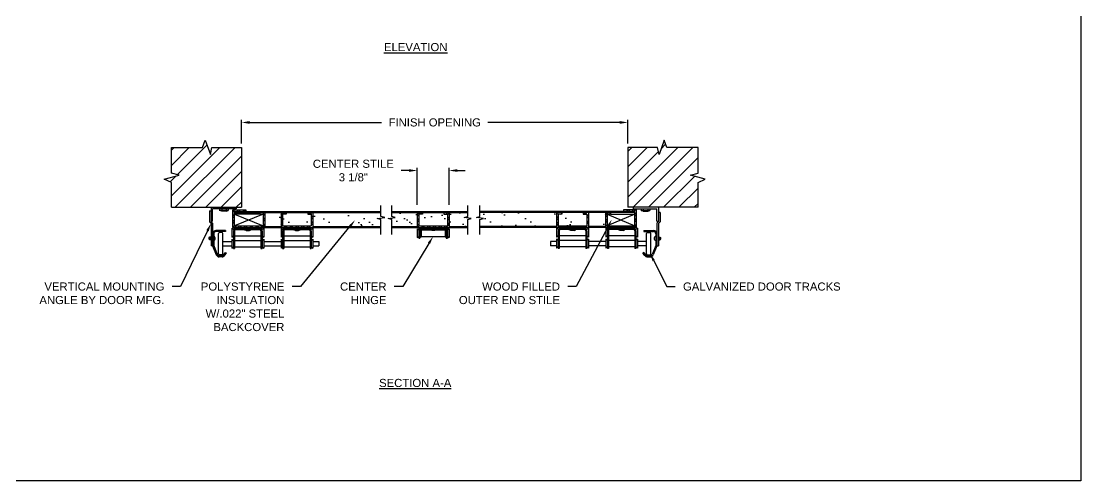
# Model space of a CAD drawing. Header units: inches. Extents: x 168.8 to 189.1, y 234.4 to 247.7.
# Drawn here: x 176.78 to 189.06, y 234.45 to 239.77 of the extents above; entities that cross this region are included whole.
import ezdxf
from ezdxf import colors
from ezdxf.entities.mleader import LeaderData, LeaderLine
from ezdxf.math import Vec2, Vec3

# ---------------------------------------------------------------- set-up
doc = ezdxf.new("R2010")
doc.units = ezdxf.units.IN
doc.header["$LTSCALE"] = 0.25
doc.header["$MEASUREMENT"] = 0
doc.layers.add('429 - NO WINDOW', color=7, linetype='Continuous')
doc.layers.add('ANNOTATIONS', color=1, linetype='Continuous')
doc.styles.add('ARIAL', font='arial.ttf', dxfattribs={"height": 0.09375})
doc.dimstyles.new('STANDARD$0', dxfattribs={"dimtxt": 0.09375, "dimasz": 0.09375, "dimexe": 0.03125, "dimexo": 0.046875, "dimgap": 0.09, "dimtad": 0, "dimtih": 1, "dimtoh": 1, "dimdec": 4, "dimzin": 0, "dimdsep": 46, "dimtxsty": 'ARIAL', "dimcen": 0.09, "dimadec": 0, "dimazin": 0, "dimtfac": 1, "dimtdec": 4, "dimtofl": 0, "dimtmove": 0, "dimatfit": 1, "dimfxl": 1, "dimtolj": 1, "dimtzin": 0, "dimarcsym": 0})

# ---------------------------------------------------------------- blocks, each defined once
blk = doc.blocks.new('*D4')
at = {"layer": 'ANNOTATIONS', "color": 0, "lineweight": -2, "transparency": 16777216}
for p, q in [((179.338, 238.353), (179.338, 238.626)), ((183.812, 238.353), (183.812, 238.626)), ((179.431, 238.595), (180.959, 238.595)), ((183.718, 238.595), (182.19, 238.595))]:
    blk.add_line(p, q, dxfattribs=at)
at = {"layer": 'ANNOTATIONS', "color": 0, "transparency": 16777216}
for points in [[(179.431, 238.611), (179.431, 238.579), (179.338, 238.595)], [(183.718, 238.611), (183.718, 238.579), (183.812, 238.595)]]:
    blk.add_solid(points, dxfattribs=at)
at = {"layer": 'defpoints', "color": 0, "transparency": 16777216}
for p in [(183.812, 238.595), (179.338, 238.306), (183.812, 238.306)]:
    blk.add_point(p, dxfattribs=at)
at = {"layer": 'ANNOTATIONS', "color": 0, "transparency": 16777216, "insert": (181.575, 238.595), "char_height": 0.09375, "attachment_point": 5, "style": 'ARIAL'}
blk.add_mtext('\\A1;FINISH OPENING', dxfattribs=at)
blk = doc.blocks.new('*D5')
at = {"layer": 'ANNOTATIONS', "color": 0, "lineweight": -2, "transparency": 16777216}
for p, q in [((181.278, 238.038), (181.185, 238.038)), ((181.372, 237.642), (181.372, 238.069)), ((181.741, 237.642), (181.741, 238.069)), ((181.835, 238.038), (181.928, 238.038))]:
    blk.add_line(p, q, dxfattribs=at)
at = {"layer": 'ANNOTATIONS', "color": 0, "transparency": 16777216}
for points in [[(181.278, 238.054), (181.278, 238.023), (181.372, 238.038)], [(181.835, 238.054), (181.835, 238.023), (181.741, 238.038)]]:
    blk.add_solid(points, dxfattribs=at)
at = {"layer": 'defpoints', "color": 0, "transparency": 16777216}
for p in [(181.741, 238.038), (181.372, 237.595), (181.741, 237.595)]:
    blk.add_point(p, dxfattribs=at)
at = {"layer": 'ANNOTATIONS', "color": 0, "transparency": 16777216, "insert": (180.632, 238.038), "char_height": 0.09375, "attachment_point": 5, "style": 'ARIAL'}
blk.add_mtext('\\A1;CENTER STILE \\P3 1/8"', dxfattribs=at)

msp = doc.modelspace()

# ---------------------------------------------------------------- hatches: boundary and pattern name
at = {"layer": '429 - NO WINDOW'}
h = msp.add_hatch(dxfattribs=at)
h.set_pattern_fill('ANSI31', color=256)
h.paths.add_polyline_path([(179.33758, 238.30597), (178.99332, 238.30597), (178.97571, 238.22585), (178.91726, 238.39097), (178.88543, 238.30597), (178.5258, 238.30597), (178.52383, 238.304), (178.52383, 238.00687), (178.6133, 237.98375), (178.44087, 237.93699), (178.52383, 237.89898), (178.52383, 237.61301), (179.33758, 237.61301)])
h.paths.add_polyline_path([(184.62555, 237.89898), (184.70851, 237.93699), (184.53607, 237.98375), (184.62555, 238.00687), (184.62555, 238.304), (184.62358, 238.30597), (184.26395, 238.30597), (184.23212, 238.39097), (184.17367, 238.22585), (184.15606, 238.30597), (183.8118, 238.30597), (183.8118, 237.61301), (184.62555, 237.61301)])
at = {"layer": '429 - NO WINDOW', "linetype": 'Continuous'}
h = msp.add_hatch(dxfattribs=at)
h.set_pattern_fill('ANSI32', color=256, scale=0.125)
h.set_pattern_definition([(45, (155.19048, 235.014016), (-0.03314563, 0.03314563), []), (45, (155.212578, 235.014016), (-0.03314563, 0.03314563), [])])
h.paths.add_polyline_path([(183.91352, 237.58262), (183.76094, 237.58262), (183.76094, 237.56355), (183.89444, 237.56355), (183.89444, 237.39826), (183.63668, 237.39826, 0.01364811), (183.64649, 237.37918), (183.91352, 237.37918)])
h.paths.add_polyline_path([(181.4318, 237.55108), (181.37215, 237.55108), (181.37215, 237.37918), (181.74088, 237.37918), (181.74088, 237.55108), (181.68123, 237.55108), (181.68123, 237.53201), (181.72181, 237.53201), (181.72181, 237.39826), (181.39123, 237.39826), (181.39123, 237.53201), (181.4318, 237.53201)])
h.paths.add_polyline_path([(179.60785, 237.55108), (179.5482, 237.55108), (179.5482, 237.53201), (179.58878, 237.53201), (179.58878, 237.39826), (179.25493, 237.39826), (179.25493, 237.56355), (179.38844, 237.56355), (179.38844, 237.58262), (179.23586, 237.58262), (179.23586, 237.37918), (179.60785, 237.37918)])
h.paths.add_polyline_path([(179.85386, 237.55108), (179.79421, 237.55108), (179.79421, 237.37918), (180.16293, 237.37918), (180.16293, 237.55108), (180.10328, 237.55108), (180.10328, 237.53201), (180.14386, 237.53201), (180.14386, 237.39826), (179.81328, 237.39826), (179.81328, 237.53201), (179.85386, 237.53201)])
h.paths.add_polyline_path([(183.35527, 237.55108), (183.29562, 237.55108), (183.29562, 237.53201), (183.3362, 237.53201), (183.3362, 237.39826), (183.00561, 237.39826), (183.00561, 237.53201), (183.04619, 237.53201), (183.04619, 237.55108), (182.98654, 237.55108), (182.98654, 237.37918), (183.35527, 237.37918)])
h.paths.add_polyline_path([(183.57186, 237.53201), (183.59964, 237.53201, -0.01216496), (183.59833, 237.55108), (183.55279, 237.55108), (183.55279, 237.37918), (183.64649, 237.37918, -0.01364811), (183.63668, 237.39826), (183.57186, 237.39826)])
at = {"layer": '429 - NO WINDOW'}
h = msp.add_hatch(dxfattribs=at)
h.set_pattern_fill('AR-SAND', color=256, scale=0.15)
h.set_pattern_definition([(37.5, (0, 0), (-0.009449, 0.28902357), [0, -0.228, 0, -0.255, 0, -0.24375]), (7.5, (0, 0), (0.2654665, 0.4233219), [0, -0.123, 0, -0.2055, 0, -0.07875]), (327.5, (-0.1845, 0), (0.46712128, 0.00084886), [0, -0.075, 0, -0.27, 0, -0.3525]), (317.5, (-0.1845, 0), (0.450919, 0.13165133), [0, -0.0375, 0, -0.177, 0, -0.2025])])
h.paths.add_polyline_path([(179.79421, 237.55108), (179.60785, 237.55108), (179.60785, 237.3919), (179.79421, 237.3919)])
h.paths.add_polyline_path([(180.95016, 237.5047), (180.95016, 237.55108), (180.16293, 237.55108), (180.16293, 237.3919), (180.95016, 237.3919), (180.95016, 237.47263), (180.90948, 237.48124), (180.99557, 237.49342)])
h.paths.add_polyline_path([(181.37215, 237.55108), (181.07676, 237.55108), (181.07676, 237.5047), (181.1167, 237.49342), (181.03608, 237.48124), (181.07676, 237.47263), (181.07676, 237.3919), (181.37215, 237.3919)])
h.paths.add_polyline_path([(181.72181, 237.53201), (181.68123, 237.53201), (181.68123, 237.55108), (181.4318, 237.55108), (181.4318, 237.53201), (181.39123, 237.53201), (181.39123, 237.39826), (181.72181, 237.39826)])
h.paths.add_polyline_path([(181.95673, 237.47263), (181.99741, 237.48124), (181.91679, 237.49342), (181.95673, 237.5047), (181.95673, 237.55108), (181.74088, 237.55108), (181.74088, 237.3919), (181.95673, 237.3919)])
h.paths.add_polyline_path([(182.98654, 237.55108), (182.09885, 237.55108), (182.09885, 237.5047), (182.05891, 237.49342), (182.13953, 237.48124), (182.09885, 237.47263), (182.09885, 237.3919), (182.98654, 237.3919)])
h.paths.add_polyline_path([(180.14386, 237.53201), (180.10328, 237.53201), (180.10328, 237.55108), (179.85386, 237.55108), (179.85386, 237.53201), (179.81328, 237.53201), (179.81328, 237.39826), (180.14386, 237.39826)])
h.paths.add_polyline_path([(183.55279, 237.55108), (183.35527, 237.55108), (183.35527, 237.3919), (183.55279, 237.3919)])
h.paths.add_polyline_path([(183.3362, 237.53201), (183.29562, 237.53201), (183.29562, 237.55108), (183.04619, 237.55108), (183.04619, 237.53201), (183.00561, 237.53201), (183.00561, 237.39826), (183.3362, 237.39826)])

# ---------------------------------------------------------------- linework, layer by layer
for p, q in [((178.88543, 238.30597), (178.91726, 238.39097)), ((178.91726, 238.39097), (178.97571, 238.22585)), ((184.23212, 238.39097), (184.17367, 238.22585)), ((184.26395, 238.30597), (184.23212, 238.39097)), ((178.52383, 238.30597), (178.88543, 238.30597)), ((178.52383, 238.00687), (178.52383, 238.30597)), ((178.52383, 238.304), (178.5258, 238.30597)), ((178.97571, 238.22585), (178.99332, 238.30597)), ((178.99332, 238.30597), (179.33758, 238.30597)), ((179.33758, 238.30597), (179.33758, 237.61301)), ((183.8118, 238.30597), (183.8118, 237.61301)), ((184.15606, 238.30597), (183.8118, 238.30597)), ((184.17367, 238.22585), (184.15606, 238.30597)), ((184.62555, 238.30597), (184.26395, 238.30597)), ((184.62555, 238.304), (184.62358, 238.30597)), ((184.62555, 238.00687), (184.62555, 238.30597)), ((178.6133, 237.98375), (178.52383, 238.00687)), ((184.53607, 237.98375), (184.62555, 238.00687)), ((178.44087, 237.93699), (178.6133, 237.98375)), ((178.52383, 237.89898), (178.44087, 237.93699)), ((178.52383, 237.61301), (178.52383, 237.89898)), ((184.70851, 237.93699), (184.53607, 237.98375)), ((184.62555, 237.89898), (184.70851, 237.93699)), ((184.62555, 237.61301), (184.62555, 237.89898)), ((180.95016, 237.5047), (180.95016, 237.63269)), ((181.07676, 237.5047), (181.07676, 237.63269)), ((181.95673, 237.5047), (181.95673, 237.63269)), ((182.09885, 237.5047), (182.09885, 237.63269)), ((178.52383, 237.61301), (179.33758, 237.61301)), ((178.96432, 237.57333), (178.96432, 237.44498)), ((178.96432, 237.57333), (178.98339, 237.57333)), ((178.98339, 237.61301), (178.98339, 237.44947)), ((179.27583, 237.59393), (179.00247, 237.59393)), ((179.00247, 237.45407), (179.00247, 237.59393)), ((179.08193, 237.59393), (179.08193, 237.57486)), ((179.18365, 237.57486), (179.08193, 237.57486)), ((179.10736, 237.56851), (179.08193, 237.57486)), ((179.10736, 237.59393), (179.10736, 237.57486)), ((179.15822, 237.56851), (179.10736, 237.56851)), ((179.15822, 237.59393), (179.15822, 237.57486)), ((179.15822, 237.56851), (179.18365, 237.57486)), ((179.18365, 237.59393), (179.18365, 237.57486)), ((179.23586, 237.58262), (179.38844, 237.58262)), ((179.23586, 237.37918), (179.23586, 237.58262)), ((179.25493, 237.56355), (180.95016, 237.56355)), ((179.25493, 237.39826), (179.25493, 237.56355)), ((179.25493, 237.55108), (180.95016, 237.55108)), ((179.27583, 237.61301), (179.27583, 237.59393)), ((179.38844, 237.58262), (179.38844, 237.56355)), ((179.5482, 237.55108), (179.5482, 237.53201)), ((179.5482, 237.53201), (179.58878, 237.53201)), ((179.58878, 237.53201), (179.58878, 237.39826)), ((179.60785, 237.55108), (179.60785, 237.37918)), ((179.79421, 237.55108), (179.79421, 237.37918)), ((179.81328, 237.53201), (179.81328, 237.39826)), ((179.85386, 237.53201), (179.81328, 237.53201)), ((179.85386, 237.55108), (179.85386, 237.53201)), ((180.10328, 237.55108), (180.10328, 237.53201)), ((180.10328, 237.53201), (180.14386, 237.53201)), ((180.14386, 237.53201), (180.14386, 237.39826)), ((180.16293, 237.55108), (180.16293, 237.37918)), ((180.99557, 237.49342), (180.95016, 237.5047)), ((181.07676, 237.56355), (181.95673, 237.56355)), ((181.07676, 237.55108), (181.95673, 237.55108)), ((181.1167, 237.49342), (181.07676, 237.5047)), ((181.37215, 237.55108), (181.37215, 237.37918)), ((181.39123, 237.53201), (181.39123, 237.39826)), ((181.4318, 237.53201), (181.39123, 237.53201)), ((181.4318, 237.55108), (181.4318, 237.53201)), ((181.68123, 237.55108), (181.68123, 237.53201)), ((181.68123, 237.53201), (181.72181, 237.53201)), ((181.72181, 237.53201), (181.72181, 237.39826)), ((181.74088, 237.55108), (181.74088, 237.37918)), ((181.91679, 237.49342), (181.95673, 237.5047)), ((182.05891, 237.49342), (182.09885, 237.5047)), ((183.89444, 237.56355), (182.09885, 237.56355)), ((183.89444, 237.55108), (182.09885, 237.55108)), ((182.98654, 237.55108), (182.98654, 237.37918)), ((183.00561, 237.53201), (183.00561, 237.39826)), ((183.04619, 237.53201), (183.00561, 237.53201)), ((183.04619, 237.55108), (183.04619, 237.53201)), ((183.29562, 237.55108), (183.29562, 237.53201)), ((183.29562, 237.53201), (183.3362, 237.53201)), ((183.3362, 237.53201), (183.3362, 237.39826)), ((183.35527, 237.55108), (183.35527, 237.37918)), ((183.55279, 237.55108), (183.55279, 237.37918)), ((183.61244, 237.53201), (183.57186, 237.53201)), ((183.57186, 237.53201), (183.57186, 237.39826)), ((183.61244, 237.55108), (183.61244, 237.53201)), ((183.91352, 237.58262), (183.76094, 237.58262)), ((183.76094, 237.58262), (183.76094, 237.56355)), ((184.62555, 237.61301), (183.8118, 237.61301)), ((183.87354, 237.61301), (183.87354, 237.59393)), ((183.87354, 237.59393), (184.14691, 237.59393)), ((183.89444, 237.39826), (183.89444, 237.56355)), ((183.91352, 237.37918), (183.91352, 237.58262)), ((183.96573, 237.59393), (183.96573, 237.57486)), ((183.96573, 237.57486), (184.06744, 237.57486)), ((183.99115, 237.56851), (183.96573, 237.57486)), ((183.99115, 237.59393), (183.99115, 237.57486)), ((183.99115, 237.56851), (184.04201, 237.56851)), ((184.04201, 237.59393), (184.04201, 237.57486)), ((184.04201, 237.56851), (184.06744, 237.57486)), ((184.06744, 237.59393), (184.06744, 237.57486)), ((184.14691, 237.45407), (184.14691, 237.59393)), ((184.16598, 237.61301), (184.16598, 237.44912)), ((184.18506, 237.55422), (184.16598, 237.55422)), ((184.18506, 237.55422), (184.18506, 237.44462)), ((178.98339, 237.42591), (178.96432, 237.44498)), ((179.00247, 237.45407), (178.98339, 237.45407)), ((179.00247, 237.4304), (178.98339, 237.44947)), ((178.98339, 237.42591), (178.98339, 237.1663)), ((179.00247, 237.4304), (179.00247, 237.1663)), ((179.25493, 237.39826), (179.58878, 237.39826)), ((179.60785, 237.3919), (179.79421, 237.3919)), ((179.81328, 237.39826), (180.14386, 237.39826)), ((180.16293, 237.3919), (180.95016, 237.3919)), ((180.90948, 237.48124), (180.99557, 237.49342)), ((180.95016, 237.47263), (180.90948, 237.48124)), ((180.95016, 237.29654), (180.95016, 237.47263)), ((181.03608, 237.48124), (181.1167, 237.49342)), ((181.07676, 237.47263), (181.03608, 237.48124)), ((181.07676, 237.29654), (181.07676, 237.47263)), ((181.07676, 237.3919), (181.37215, 237.3919)), ((181.39123, 237.39826), (181.72181, 237.39826)), ((181.74088, 237.3919), (181.95673, 237.3919)), ((181.99741, 237.48124), (181.91679, 237.49342)), ((181.95673, 237.47263), (181.99741, 237.48124)), ((181.95673, 237.29654), (181.95673, 237.47263)), ((182.13953, 237.48124), (182.05891, 237.49342)), ((182.09885, 237.47263), (182.13953, 237.48124)), ((182.09885, 237.29654), (182.09885, 237.47263)), ((182.98654, 237.3919), (182.09885, 237.3919)), ((183.00561, 237.39826), (183.3362, 237.39826)), ((183.55279, 237.3919), (183.35527, 237.3919)), ((183.57186, 237.39826), (183.89444, 237.39826)), ((184.14691, 237.45407), (184.16598, 237.45407)), ((184.14691, 237.43005), (184.16598, 237.44912)), ((184.14691, 237.43005), (184.14691, 237.1663)), ((184.16598, 237.42555), (184.18506, 237.44462)), ((184.16598, 237.42555), (184.16598, 237.1663)), ((178.95796, 237.26212), (178.95796, 237.24305)), ((178.96432, 237.26212), (178.95796, 237.26212)), ((178.96432, 237.26848), (178.96432, 237.23669)), ((178.98339, 237.26848), (178.96432, 237.26848)), ((178.98339, 237.25894), (178.96432, 237.25894)), ((179.01518, 237.30616), (179.01518, 237.16875)), ((179.15257, 237.3443), (179.04061, 237.3443)), ((179.15257, 237.33159), (179.04061, 237.33159)), ((179.06955, 237.07411), (179.06955, 237.30934)), ((179.1077, 237.32205), (179.08227, 237.32205)), ((179.12041, 237.07411), (179.12041, 237.30934)), ((179.15257, 237.3443), (179.15257, 237.33159)), ((179.2248, 237.36984), (179.2248, 237.26812)), ((179.2248, 237.36984), (179.24664, 237.35529)), ((179.2248, 237.26812), (179.24387, 237.28084)), ((179.23586, 237.37918), (180.95016, 237.37918)), ((179.24387, 237.34104), (179.24387, 237.13451)), ((179.25659, 237.34104), (179.25659, 237.13451)), ((179.25659, 237.28084), (179.56209, 237.28084)), ((179.26233, 237.35713), (179.37225, 237.35713)), ((179.28202, 237.36647), (179.53666, 237.36647)), ((179.37225, 237.36647), (179.37225, 237.35064)), ((179.37225, 237.35064), (179.44643, 237.35064)), ((179.39079, 237.34601), (179.37225, 237.35064)), ((179.39079, 237.36647), (179.39079, 237.35064)), ((179.39079, 237.34601), (179.42789, 237.34601)), ((179.42789, 237.36647), (179.42789, 237.35064)), ((179.42789, 237.34601), (179.44643, 237.35064)), ((179.44643, 237.36647), (179.44643, 237.35064)), ((179.44643, 237.35713), (179.55635, 237.35713)), ((179.56209, 237.34104), (179.56209, 237.13451)), ((179.57205, 237.35529), (179.59388, 237.36984)), ((179.57481, 237.34104), (179.57481, 237.13451)), ((179.57481, 237.28084), (179.59388, 237.26812)), ((179.59388, 237.36984), (179.59388, 237.26812)), ((179.79429, 237.36984), (179.81612, 237.35529)), ((179.79429, 237.36984), (179.79429, 237.26812)), ((179.79429, 237.26812), (179.81336, 237.28084)), ((179.81336, 237.34104), (179.81336, 237.13451)), ((179.82608, 237.34104), (179.82608, 237.13451)), ((179.82608, 237.28084), (180.13158, 237.28084)), ((179.83181, 237.35713), (179.94173, 237.35713)), ((179.85151, 237.36647), (180.10615, 237.36647)), ((179.94173, 237.36647), (179.94173, 237.35064)), ((179.94173, 237.35064), (180.01592, 237.35064)), ((179.96028, 237.34601), (179.94173, 237.35064)), ((179.96028, 237.36647), (179.96028, 237.35064)), ((179.96028, 237.34601), (179.99737, 237.34601)), ((179.99737, 237.36647), (179.99737, 237.35064)), ((179.99737, 237.34601), (180.01592, 237.35064)), ((180.01592, 237.36647), (180.01592, 237.35064)), ((180.01592, 237.35713), (180.12584, 237.35713)), ((180.13158, 237.34104), (180.13158, 237.13451)), ((180.14153, 237.35529), (180.16337, 237.36984)), ((180.14429, 237.34104), (180.14429, 237.13451)), ((180.14429, 237.28084), (180.16337, 237.26812)), ((180.16337, 237.36984), (180.16337, 237.26812)), ((181.07676, 237.37918), (181.95673, 237.37918)), ((181.3718, 237.36455), (181.3718, 237.26283)), ((181.3718, 237.36455), (181.39088, 237.35184)), ((181.3718, 237.26283), (181.39088, 237.27555)), ((181.39088, 237.37918), (181.39088, 237.25648)), ((181.40359, 237.36647), (181.40359, 237.25648)), ((181.40359, 237.36647), (181.70909, 237.36647)), ((181.40359, 237.35819), (181.41631, 237.35819)), ((181.40359, 237.26919), (181.41631, 237.26919)), ((181.41631, 237.35819), (181.41631, 237.26919)), ((181.41631, 237.35184), (181.52395, 237.35184)), ((181.41631, 237.27555), (181.69638, 237.27555)), ((181.52107, 237.36647), (181.52107, 237.35256)), ((181.52107, 237.35256), (181.59525, 237.35256)), ((181.53961, 237.34792), (181.52107, 237.35256)), ((181.53961, 237.36647), (181.53961, 237.35256)), ((181.53961, 237.34792), (181.57671, 237.34792)), ((181.57671, 237.36647), (181.57671, 237.35256)), ((181.57671, 237.34792), (181.59525, 237.35256)), ((181.59236, 237.35184), (181.69638, 237.35184)), ((181.59525, 237.36647), (181.59525, 237.35256)), ((181.69638, 237.35819), (181.69638, 237.26919)), ((181.69638, 237.35819), (181.70909, 237.35819)), ((181.69638, 237.26919), (181.70909, 237.26919)), ((181.70909, 237.36647), (181.70909, 237.25648)), ((181.72181, 237.37918), (181.72181, 237.25648)), ((181.74088, 237.36455), (181.72181, 237.35184)), ((181.72181, 237.27555), (181.74088, 237.26283)), ((181.74088, 237.36455), (181.74088, 237.26283)), ((183.91352, 237.37918), (182.09885, 237.37918)), ((182.98602, 237.36984), (182.98602, 237.26812)), ((183.00785, 237.35529), (182.98602, 237.36984)), ((183.00509, 237.28084), (182.98602, 237.26812)), ((183.00509, 237.34104), (183.00509, 237.13451)), ((183.01781, 237.34104), (183.01781, 237.13451)), ((183.32331, 237.28084), (183.01781, 237.28084)), ((183.13347, 237.35713), (183.02355, 237.35713)), ((183.29788, 237.36647), (183.04324, 237.36647)), ((183.13347, 237.35064), (183.13347, 237.36647)), ((183.20765, 237.35064), (183.13347, 237.35064)), ((183.15201, 237.34601), (183.13347, 237.35064)), ((183.15201, 237.36647), (183.15201, 237.35064)), ((183.18911, 237.34601), (183.15201, 237.34601)), ((183.18911, 237.36647), (183.18911, 237.35064)), ((183.18911, 237.34601), (183.20765, 237.35064)), ((183.20765, 237.36647), (183.20765, 237.35064)), ((183.31757, 237.35713), (183.20765, 237.35713)), ((183.32331, 237.34104), (183.32331, 237.13451)), ((183.3551, 237.36984), (183.33603, 237.35713)), ((183.33603, 237.34104), (183.33603, 237.13451)), ((183.3551, 237.26812), (183.33603, 237.28084)), ((183.3551, 237.36984), (183.3551, 237.26812)), ((183.5555, 237.36984), (183.5555, 237.26812)), ((183.57733, 237.35529), (183.5555, 237.36984)), ((183.57457, 237.28084), (183.5555, 237.26812)), ((183.57457, 237.34104), (183.57457, 237.13451)), ((183.58729, 237.34104), (183.58729, 237.13451)), ((183.89279, 237.28084), (183.58729, 237.28084)), ((183.70294, 237.35713), (183.59302, 237.35713)), ((183.86736, 237.36647), (183.61272, 237.36647)), ((183.72149, 237.34601), (183.70294, 237.35064)), ((183.77713, 237.35064), (183.70294, 237.35064)), ((183.72149, 237.36647), (183.72149, 237.35064)), ((183.75858, 237.34601), (183.72149, 237.34601)), ((183.75858, 237.36647), (183.75858, 237.35064)), ((183.75858, 237.34601), (183.77713, 237.35064)), ((183.77713, 237.36647), (183.77713, 237.35064)), ((183.88705, 237.35713), (183.77713, 237.35713)), ((183.89279, 237.34104), (183.89279, 237.13451)), ((183.92458, 237.36984), (183.9055, 237.35713)), ((183.9055, 237.34104), (183.9055, 237.13451)), ((183.92458, 237.26812), (183.9055, 237.28084)), ((183.92458, 237.36984), (183.92458, 237.26812)), ((183.99681, 237.3443), (184.10877, 237.3443)), ((183.99681, 237.3443), (183.99681, 237.33159)), ((183.99681, 237.33159), (184.10877, 237.33159)), ((184.02896, 237.07411), (184.02896, 237.30934)), ((184.04168, 237.32205), (184.06711, 237.32205)), ((184.07982, 237.07411), (184.07982, 237.30934)), ((184.1342, 237.30616), (184.1342, 237.16875)), ((184.16598, 237.26848), (184.18506, 237.26848)), ((184.16598, 237.25894), (184.18506, 237.25894)), ((184.18506, 237.26848), (184.18506, 237.23669)), ((184.18506, 237.26212), (184.19141, 237.26212)), ((184.19141, 237.26212), (184.19141, 237.24305)), ((178.96432, 237.24305), (178.95796, 237.24305)), ((178.98339, 237.24622), (178.96432, 237.24622)), ((178.98339, 237.23669), (178.96432, 237.23669)), ((179.00247, 237.1663), (178.98339, 237.1663)), ((179.00247, 237.1663), (179.04373, 237.06313)), ((179.01518, 237.16875), (179.05554, 237.06785)), ((179.12041, 237.21716), (179.2248, 237.21716)), ((179.12041, 237.1663), (179.2248, 237.1663)), ((179.2248, 237.24259), (179.2248, 237.14087)), ((179.2248, 237.24259), (179.24387, 237.22987)), ((179.2248, 237.14087), (179.24387, 237.15358)), ((179.25659, 237.22987), (179.56209, 237.22987)), ((179.25659, 237.15358), (179.56209, 237.15358)), ((179.57481, 237.22987), (179.59388, 237.24259)), ((179.57481, 237.15358), (179.59388, 237.14087)), ((179.59388, 237.24259), (179.59388, 237.14087)), ((179.59388, 237.21716), (179.79429, 237.21716)), ((179.59388, 237.1663), (179.79429, 237.1663)), ((179.79429, 237.24259), (179.81336, 237.22987)), ((179.79429, 237.24259), (179.79429, 237.14087)), ((179.79429, 237.14087), (179.81336, 237.15358)), ((179.82608, 237.22987), (180.13158, 237.22987)), ((179.82608, 237.15358), (180.13158, 237.15358)), ((180.14429, 237.22987), (180.16337, 237.24259)), ((180.14429, 237.15358), (180.16337, 237.14087)), ((180.16337, 237.24259), (180.16337, 237.14087)), ((180.16337, 237.21716), (180.2333, 237.21716)), ((180.16337, 237.1663), (180.2333, 237.1663)), ((180.2333, 237.21716), (180.2333, 237.1663)), ((181.39088, 237.25648), (181.40359, 237.25648)), ((181.70909, 237.25648), (181.72181, 237.25648)), ((182.91609, 237.21716), (182.91609, 237.1663)), ((182.98602, 237.21716), (182.91609, 237.21716)), ((182.98602, 237.1663), (182.91609, 237.1663)), ((182.98602, 237.24259), (182.98602, 237.14087)), ((183.00509, 237.22987), (182.98602, 237.24259)), ((183.00509, 237.15358), (182.98602, 237.14087)), ((183.32331, 237.22987), (183.01781, 237.22987)), ((183.32331, 237.15358), (183.01781, 237.15358)), ((183.3551, 237.24259), (183.33603, 237.22987)), ((183.3551, 237.14087), (183.33603, 237.15358)), ((183.3551, 237.24259), (183.3551, 237.14087)), ((183.5555, 237.21716), (183.3551, 237.21716)), ((183.5555, 237.1663), (183.3551, 237.1663)), ((183.57457, 237.22987), (183.5555, 237.24259)), ((183.5555, 237.24259), (183.5555, 237.14087)), ((183.57457, 237.15358), (183.5555, 237.14087)), ((183.89279, 237.22987), (183.58729, 237.22987)), ((183.89279, 237.15358), (183.58729, 237.15358)), ((183.92458, 237.24259), (183.9055, 237.22987)), ((183.92458, 237.14087), (183.9055, 237.15358)), ((183.92458, 237.24259), (183.92458, 237.14087)), ((184.02896, 237.21716), (183.92458, 237.21716)), ((184.02896, 237.1663), (183.92458, 237.1663)), ((184.1342, 237.16875), (184.09384, 237.06785)), ((184.14691, 237.1663), (184.10564, 237.06313)), ((184.14691, 237.1663), (184.16598, 237.1663)), ((184.16598, 237.24622), (184.18506, 237.24622)), ((184.16598, 237.23669), (184.18506, 237.23669)), ((184.18506, 237.24305), (184.19141, 237.24305)), ((179.11082, 237.05186), (179.07915, 237.05186)), ((179.11082, 237.03915), (179.07915, 237.03915)), ((179.1077, 237.0614), (179.08227, 237.0614)), ((179.13098, 237.0618), (179.15257, 237.08989)), ((179.14107, 237.05405), (179.16265, 237.08214)), ((179.15257, 237.08989), (179.16265, 237.08214)), ((179.24387, 237.13451), (179.25659, 237.13451)), ((179.56209, 237.13451), (179.57481, 237.13451)), ((179.81336, 237.13451), (179.82608, 237.13451)), ((180.13158, 237.13451), (180.14429, 237.13451)), ((183.01781, 237.13451), (183.00509, 237.13451)), ((183.33603, 237.13451), (183.32331, 237.13451)), ((183.58729, 237.13451), (183.57457, 237.13451)), ((183.9055, 237.13451), (183.89279, 237.13451)), ((183.99681, 237.08989), (183.98673, 237.08214)), ((184.00831, 237.05405), (183.98673, 237.08214)), ((184.01839, 237.0618), (183.99681, 237.08989)), ((184.03856, 237.05186), (184.07023, 237.05186)), ((184.03856, 237.03915), (184.07023, 237.03915)), ((184.04168, 237.0614), (184.06711, 237.0614))]:
    msp.add_line(p, q, dxfattribs=at)
at = {"layer": '429 - NO WINDOW', "linetype": 'Continuous'}
for p, q in [((179.5482, 237.53201), (179.25493, 237.53201)), ((179.25493, 237.53201), (179.58878, 237.39826)), ((179.58878, 237.53201), (179.25493, 237.39826)), ((183.89444, 237.53201), (183.57186, 237.39826)), ((183.57186, 237.53201), (183.89444, 237.39826)), ((183.61244, 237.53201), (183.89444, 237.53201)), ((183.70294, 237.35064), (183.70294, 237.36647))]:
    msp.add_line(p, q, dxfattribs=at)
at = {"layer": '429 - NO WINDOW'}
for centre, radius, start, end in [((179.04061, 237.30616), 0.03814, 90, 180), ((179.04061, 237.30616), 0.02543, 90, 180), ((179.00776, 237.25258), 0.02649, 286.260205, 73.739795), ((179.08227, 237.30934), 0.01271, 90, 180), ((179.1077, 237.30934), 0.01271, 0, 90), ((179.28202, 237.34104), 0.03814, 90, 180), ((179.28202, 237.34104), 0.02543, 90, 180), ((179.53666, 237.34104), 0.03814, 0, 90), ((179.53666, 237.34104), 0.02543, 0, 90), ((179.85151, 237.34104), 0.03814, 90, 180), ((179.85151, 237.34104), 0.02543, 90, 180), ((180.10615, 237.34104), 0.03814, 0, 90), ((180.10615, 237.34104), 0.02543, 0, 90), ((183.04324, 237.34104), 0.03814, 90, 180), ((183.04324, 237.34104), 0.02543, 90, 180), ((183.29788, 237.34104), 0.03814, 0, 90), ((183.29788, 237.34104), 0.02543, 0, 90), ((183.61272, 237.34104), 0.03814, 90, 180), ((183.61272, 237.34104), 0.02543, 90, 180), ((183.86736, 237.34104), 0.03814, 0, 90), ((183.86736, 237.34104), 0.02543, 0, 90), ((184.04168, 237.30934), 0.01271, 90, 180), ((184.06711, 237.30934), 0.01271, 0, 90), ((184.10877, 237.30616), 0.03814, 0, 90), ((184.10877, 237.30616), 0.02543, 0, 90), ((184.14161, 237.25258), 0.02649, 106.260205, 253.739795), ((179.07915, 237.07729), 0.03814, 201.801409, 270), ((179.07915, 237.07729), 0.02543, 201.801409, 270), ((179.08227, 237.07411), 0.01271, 180, 270), ((179.1077, 237.07411), 0.01271, 270, 0), ((179.11082, 237.07729), 0.02543, 270, 322.462874), ((179.11082, 237.07729), 0.03814, 270, 322.462874), ((184.03856, 237.07729), 0.03814, 217.537126, 270), ((184.03856, 237.07729), 0.02543, 217.537126, 270), ((184.04168, 237.07411), 0.01271, 180, 270), ((184.06711, 237.07411), 0.01271, 270, 0), ((184.07023, 237.07729), 0.02543, 270, 338.198591), ((184.07023, 237.07729), 0.03814, 270, 338.198591)]:
    msp.add_arc(centre, radius, start, end, dxfattribs=at)
at = {"layer": 'defpoints'}
msp.add_lwpolyline([(189.05875, 234.44685), (168.77187, 234.44685), (168.77187, 247.18196), (189.05875, 247.18196)], close=True, dxfattribs=at)

# ---------------------------------------------------------------- texts
at = {"layer": 'ANNOTATIONS', "char_height": 0.09375, "attachment_point": 2, "style": 'ARIAL'}
for s, insert, width in [('{\\LELEVATION}', (181.35452, 239.51462), 3.0834986), ('{\\LSECTION A-A}', (181.34862, 235.62646), 1.3823677)]:
    msp.add_mtext(s, dxfattribs=dict(at, insert=insert, width=width))

# ---------------------------------------------------------------- dimensions: what is measured, and where the dimension line sits
at = {"layer": 'ANNOTATIONS'}
dim = msp.add_linear_dim(base=(183.8118, 238.59497), p1=(179.33758, 238.30597), p2=(183.8118, 238.30597), text='FINISH OPENING', dimstyle='STANDARD$0', dxfattribs=at)
dim.commit()
dim.dimension.update_dxf_attribs({"geometry": '*D4', "text_midpoint": (181.57469, 238.59497)})
dim = msp.add_linear_dim(base=(181.74088, 238.03823), p1=(181.37215, 237.59534), p2=(181.74088, 237.59534), text='CENTER STILE \\P3 1/8"', dimstyle='STANDARD$0', dxfattribs=at)
dim.commit()
dim.dimension.update_dxf_attribs({"geometry": '*D5', "text_midpoint": (180.63204, 238.03823), "dimtype": 160})

# ---------------------------------------------------------------- leaders
ml = msp.add_multileader_mtext('Standard', dxfattribs=at)
ml.set_content('VERTICAL MOUNTING ANGLE BY DOOR MFG.', color=256, style='ARIAL')
ml.set_leader_properties()
ml.build(insert=Vec2(0, 0))
ml.multileader.update_dxf_attribs({"dogleg_length": 0.36, "arrow_head_size": 0.09375})
ctx = ml.context
ctx.base_point, ctx.char_height, ctx.arrow_head_size, ctx.landing_gap_size, ctx.plane_origin = Vec3(176.91658, 236.69474), 0.09375, 0.09375, 0.09, Vec3(176.60753, 236.26151)
ctx.text_align_type = 2
notes = []
notes.append((ctx, [(1, (1, 1, 0), (178.63129, 236.69474), (-1, 0), 0.09796, [(0, [(178.98339, 237.42591)], 0, [])])]))
ctx.mtext.insert, ctx.mtext.width, ctx.mtext.alignment, ctx.mtext.flow_direction = Vec3(178.44333, 236.74241), 1.455841, 3, 5
ml = msp.add_multileader_mtext('Standard', dxfattribs=at)
ml.set_content('POLYSTYRENE INSULATION W/.022" STEEL BACKCOVER', color=256, style='ARIAL')
ml.set_leader_properties()
ml.build(insert=Vec2(0, 0))
ml.multileader.update_dxf_attribs({"dogleg_length": 0.36, "arrow_head_size": 0.09375})
ctx = ml.context
ctx.base_point, ctx.char_height, ctx.arrow_head_size, ctx.landing_gap_size, ctx.plane_origin = Vec3(178.79255, 236.69474), 0.09375, 0.09375, 0.09, Vec3(178.10375, 236.26151)
ctx.text_align_type = 2
notes.append((ctx, [(1, (1, 1, 0), (180.02137, 236.69474), (-1, 0), 0.09796, [(0, [(180.65275, 237.46505)], 0, [])])]))
ctx.mtext.insert, ctx.mtext.width, ctx.mtext.alignment, ctx.mtext.flow_direction = Vec3(179.83341, 236.74241), 0.9924867, 3, 5
ml = msp.add_multileader_mtext('Standard', dxfattribs=at)
ml.set_content('WOOD FILLED OUTER END STILE', color=256, style='ARIAL')
ml.set_leader_properties()
ml.build(insert=Vec2(0, 0))
ml.multileader.update_dxf_attribs({"dogleg_length": 0.36, "arrow_head_size": 0.09375})
ctx = ml.context
ctx.base_point, ctx.char_height, ctx.arrow_head_size, ctx.landing_gap_size, ctx.plane_origin = Vec3(181.77779, 236.69474), 0.09375, 0.09375, 0.09, Vec3(181.29638, 236.26151)
ctx.text_align_type = 2
notes.append((ctx, [(1, (1, 1, 0), (183.214, 236.69474), (-1, 0), 0.09796, [(0, [(183.62617, 237.47242)], 0, [])])]))
ctx.mtext.insert, ctx.mtext.width, ctx.mtext.alignment, ctx.mtext.flow_direction = Vec3(183.02604, 236.74241), 1.1849477, 3, 5
ml = msp.add_multileader_mtext('Standard', dxfattribs=at)
ml.set_content('CENTER \\PHINGE', color=256, style='ARIAL')
ml.set_leader_properties()
ml.build(insert=Vec2(0, 0))
ml.multileader.update_dxf_attribs({"dogleg_length": 0.36, "arrow_head_size": 0.09375})
ctx = ml.context
ctx.base_point, ctx.char_height, ctx.arrow_head_size, ctx.landing_gap_size, ctx.plane_origin = Vec3(180.39622, 236.69474), 0.09375, 0.09375, 0.09, Vec3(179.28683, 236.26151)
ctx.text_align_type = 2
notes.append((ctx, [(1, (1, 1, 0), (181.20445, 236.69474), (-1, 0), 0.09796, [(0, [(181.55634, 237.27555)], 0, [])])]))
ctx.mtext.insert, ctx.mtext.width, ctx.mtext.alignment, ctx.mtext.flow_direction = Vec3(181.01649, 236.74241), 1.7447527, 3, 5
ml = msp.add_multileader_mtext('Standard', dxfattribs=at)
ml.set_content('GALVANIZED DOOR TRACKS', color=256, style='ARIAL')
ml.set_leader_properties()
ml.build(insert=Vec2(0, 0))
ml.multileader.update_dxf_attribs({"dogleg_length": 0.36, "arrow_head_size": 0.09375})
ctx = ml.context
ctx.base_point, ctx.char_height, ctx.arrow_head_size, ctx.landing_gap_size, ctx.plane_origin = Vec3(184.36069, 236.69474), 0.09375, 0.09375, 0.09, Vec3(181.81192, 236.26151)
notes.append((ctx, [(0, (1, 1, 0), (184.26274, 236.69474), (1, 0), 0.09796, [(0, [(184.07023, 237.07729)], 0, [])])]))
ctx.mtext.insert, ctx.mtext.width, ctx.mtext.flow_direction = Vec3(184.45069, 236.74241), 1.7447527, 5
for ctx, leaders in notes:
    for number, flags, end, landing, length, lines in leaders:
        leader = LeaderData()
        leader.index, (leader.has_last_leader_line, leader.has_dogleg_vector, leader.attachment_direction) = number, flags
        leader.last_leader_point, leader.dogleg_vector, leader.dogleg_length = Vec3(end), Vec3(landing), length
        for number, points, colour, breaks in lines:
            line = LeaderLine()
            line.index, line.vertices, line.color, line.breaks = number, Vec3.list(points), colors.encode_raw_color(colour), breaks
            leader.lines.append(line)
        ctx.leaders.append(leader)

doc.saveas('drawing.dxf')
